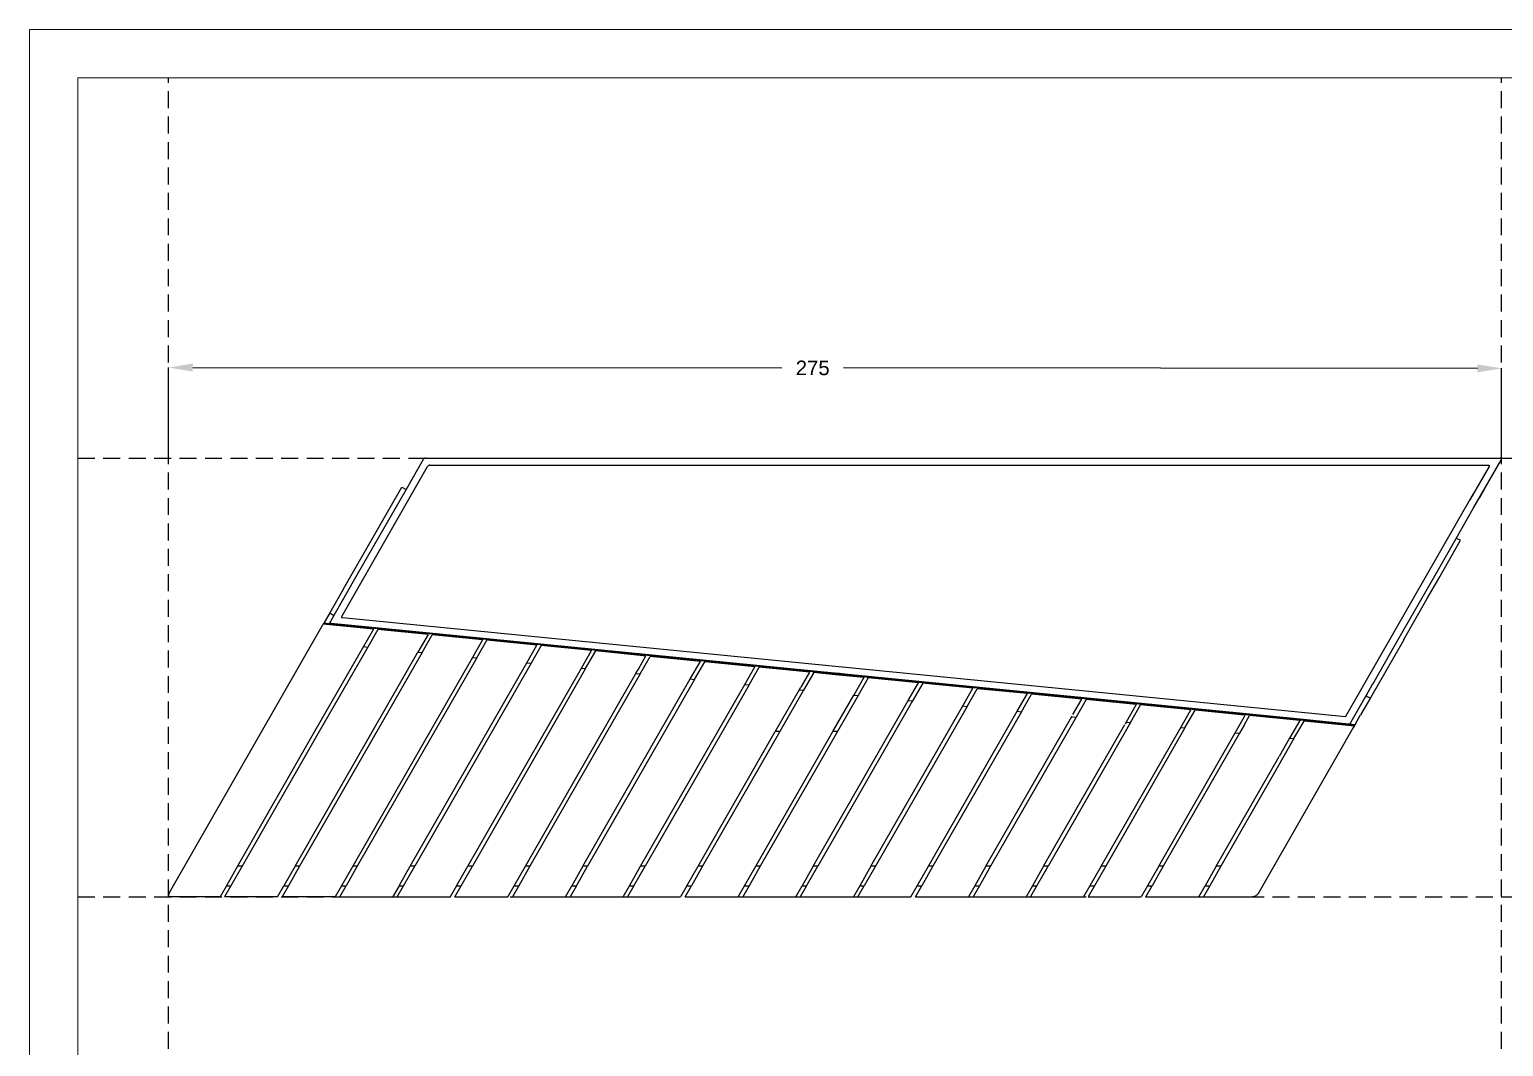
# Model space of a CAD drawing. Header units: inches. Extents: x 13 to 5953, y 14 to 4214.
# Drawn here: x 13 to 3057, y 2114 to 4214 of the extents above; entities that cross this region are included whole.
import ezdxf

# ---------------------------------------------------------------- set-up
doc = ezdxf.new("R2010")
doc.units = ezdxf.units.IN
doc.header["$MEASUREMENT"] = 0
doc.linetypes.add('KRESKOWA', pattern=[0.75, 0.5, -0.25])
for name, color, linetype in [('pomocnicza', 7, 'KRESKOWA'), ('tabelka', 7, 'Continuous'), ('wymiarowanie', 20, 'Continuous')]:
    doc.layers.add(name, color=color, linetype=linetype)
doc.styles.get("Standard").update_dxf_attribs({"font": 'arial.ttf'})
doc.dimstyles.get("Standard").update_dxf_attribs({"dimtxt": 0.18, "dimasz": 0.18, "dimexe": 0.18, "dimexo": 0.0625, "dimgap": 0.09, "dimtad": 0, "dimtih": 1, "dimtoh": 1, "dimdec": 4, "dimzin": 0, "dimdsep": 46, "dimtxsty": 'Standard', "dimcen": 0.09, "dimadec": 0, "dimazin": 0, "dimtfac": 1, "dimtdec": 4, "dimtofl": 0, "dimtmove": 0, "dimatfit": 3, "dimfxl": 1, "dimtolj": 1, "dimtzin": 0, "dimarcsym": 0})

# ---------------------------------------------------------------- blocks, each defined once
blk = doc.blocks.new('*D12')
at = {"layer": 'wymiarowanie', "color": 0, "lineweight": -2, "transparency": 16777216}
for p, q in [((299.8, 3328.4), (299.9, 3515.7)), ((349.9, 3515.4), (1566.8, 3514.7)), ((3003.2, 3513.8), (1693.8, 3514.6)), ((3053.1, 3339.9), (3053.2, 3513.9))]:
    blk.add_line(p, q, dxfattribs=at)
at = {"layer": 'wymiarowanie', "color": 0, "transparency": 16777216}
for points in [[(350, 3523.8), (349.9, 3507.1), (299.9, 3515.5)], [(3003.2, 3522.1), (3003.2, 3505.4), (3053.2, 3513.7)]]:
    blk.add_solid(points, dxfattribs=at)
at = {"layer": 'wymiarowanie', "color": 0, "lineweight": 40, "transparency": 16777216, "insert": (1630.3, 3514.6), "char_height": 30, "attachment_point": 5}
blk.add_mtext('\\A1;275', dxfattribs=at)

msp = doc.modelspace()

# ---------------------------------------------------------------- linework, layer by layer
for p, q in [((825.8, 3325.7), (790.3, 3263.7)), ((826.5, 3326.5), (825.8, 3325.7)), ((827.3, 3327.2), (826.5, 3326.5)), ((828.3, 3327.8), (827.3, 3327.2)), ((828.5, 3327.9), (828.3, 3327.8)), ((828.5, 3327.9), (829.4, 3328.2)), ((829.7, 3328.3), (829.4, 3328.2)), ((830.2, 3328.3), (829.7, 3328.3)), ((830.7, 3328.4), (830.2, 3328.3)), ((831.2, 3328.4), (830.7, 3328.4)), ((831.2, 3328.4), (865.9, 3328.4)), ((865.9, 3328.4), (2788, 3328.4)), ((2788, 3328.4), (2917, 3328.4)), ((2913.4, 3328.4), (2913.5, 3328.4)), ((2917, 3328.4), (3049.9, 3328.4)), ((2994.6, 3224.2), (3052.8, 3325.7)), ((3050.6, 3328.4), (3049.9, 3328.4)), ((3051.3, 3328.4), (3050.6, 3328.4)), ((3051.8, 3328.3), (3051.3, 3328.4)), ((3052.1, 3328.3), (3051.8, 3328.3)), ((3052.7, 3327.9), (3052.1, 3328.3)), ((3052.8, 3327.8), (3052.7, 3327.9)), ((3053, 3327.4), (3052.8, 3327.8)), ((3052.8, 3325.7), (3053.1, 3326.5)), ((3053.1, 3327.3), (3053, 3327.4)), ((3053.1, 3326.5), (3053.1, 3327.3)), ((680.2, 3041.5), (834.9, 3311.3)), ((834.9, 3311.3), (835.5, 3312.1)), ((835.5, 3312.1), (836.3, 3312.8)), ((836.3, 3312.8), (837.3, 3313.4)), ((837.3, 3313.4), (838.4, 3313.8)), ((839.4, 3313.9), (838.4, 3313.8)), ((839.4, 3313.9), (860.4, 3313.9)), ((860.4, 3313.9), (3025.7, 3313.9)), ((3027.3, 3311.3), (2995.2, 3255.4)), ((3025.7, 3313.9), (3026.6, 3313.8)), ((3026.6, 3313.8), (3027.2, 3313.4)), ((3027.2, 3313.4), (3027.6, 3312.8)), ((3027.6, 3312.1), (3027.3, 3311.3)), ((3027.6, 3312.8), (3027.6, 3312.2)), ((3027.6, 3312.2), (3027.6, 3312.1)), ((661.1, 3058.5), (781.6, 3268.7)), ((790.3, 3263.7), (689.5, 3087.9)), ((781.6, 3268.7), (790.3, 3263.7)), ((3007.9, 3247.4), (3018.4, 3265.7)), ((2730.5, 2793.9), (2995.2, 3255.4)), ((2995.2, 3255.4), (2987.6, 3242.2)), ((3006.4, 3244.7), (3007.9, 3247.4)), ((2959.2, 3162.4), (2994.6, 3224.2)), ((2912.4, 3080.8), (2959.2, 3162.4)), ((2923.4, 3079.9), (2968.6, 3158.7)), ((2968.6, 3158.7), (2959.2, 3162.4)), ((661.1, 3058.5), (703.9, 3133.1)), ((689.5, 3087.9), (641.3, 3003.8)), ((2837.1, 2949.4), (2912.4, 3080.8)), ((2899.7, 3038.5), (2923.4, 3079.9)), ((661.1, 3058.5), (632.6, 3008.8)), ((657.4, 3001.7), (680.2, 3041.5)), ((2851.1, 2953.8), (2899.7, 3038.5)), ((301.5, 2431.2), (619.5, 2985.9)), ((620.5, 2987.5), (619.5, 2985.9)), ((723.1, 2975.6), (619.5, 2985.9)), ((632.6, 3008.8), (620.5, 2987.5)), ((631.4, 2986.5), (620.5, 2987.5)), ((634.2, 2991.3), (631.4, 2986.5)), ((631.4, 2986.5), (740.5, 2975.7)), ((632.6, 3008.8), (641.3, 3003.8)), ((633.6, 2989.8), (633.8, 2990.4)), ((633.6, 2989.8), (633.6, 2989)), ((633.7, 2988.5), (633.6, 2989)), ((633.7, 2988.5), (634.1, 2988.1)), ((633.8, 2990.4), (634.2, 2991.3)), ((634.4, 2987.7), (634.1, 2988.1)), ((641.3, 3003.8), (634.2, 2991.3)), ((634.9, 2987.4), (634.4, 2987.7)), ((635.6, 2987.3), (634.9, 2987.4)), ((741.1, 2976.8), (635.6, 2987.3)), ((657.4, 3001.7), (657.1, 3000.9)), ((657.1, 3000.9), (657.1, 3000.1)), ((657.1, 3000.1), (657.4, 2999.5)), ((658, 2999), (657.4, 2999.5)), ((658.9, 2998.8), (658, 2999)), ((2730.5, 2793.9), (658.9, 2998.8)), ((722.8, 2975), (702.3, 2939.3)), ((732, 2974.7), (711.2, 2938.4)), ((722.8, 2975), (722.9, 2975.2)), ((723, 2975.4), (722.9, 2975.2)), ((723.1, 2975.6), (723, 2975.4)), ((723.1, 2975.6), (723.1, 2975.6)), ((835.7, 2964.5), (732, 2974.7)), ((835.7, 2964.5), (814.8, 2928.1)), ((823.7, 2927.2), (844.6, 2963.6)), ((948.2, 2953.4), (844.6, 2963.6)), ((948.2, 2953.4), (927.4, 2917)), ((2850.9, 2953.4), (2782.1, 2833.4)), ((561.2, 2485.7), (814.8, 2928.1)), ((823.7, 2927.2), (570.6, 2485.7)), ((702.3, 2939.3), (601.6, 2763.7)), ((711.2, 2938.4), (611, 2763.7)), ((702.3, 2939.3), (711.2, 2938.4)), ((814.8, 2928.1), (823.7, 2927.2)), ((936.3, 2916.1), (957.1, 2952.5)), ((1039.9, 2905.9), (1060.7, 2942.2)), ((1069.7, 2941.4), (1048.8, 2905)), ((1173.3, 2931.1), (1069.7, 2941.4)), ((1152.4, 2894.7), (1173.3, 2931.1)), ((1161.3, 2893.9), (1182.2, 2930.2)), ((2786.9, 2862), (2837.1, 2949.4)), ((927.4, 2917), (680.1, 2485.7)), ((936.3, 2916.1), (689.5, 2485.7)), ((799, 2485.7), (1039.9, 2905.9)), ((1048.8, 2905), (808.4, 2485.7)), ((917.9, 2485.7), (1152.4, 2894.7)), ((927.4, 2917), (936.3, 2916.1)), ((1161.3, 2893.9), (927.4, 2485.7)), ((1039.9, 2905.9), (1048.8, 2905)), ((1152.4, 2894.7), (1161.3, 2893.9)), ((1270.2, 2892.7), (1269.6, 2891.1)), ((1270.2, 2892.7), (1285.8, 2920)), ((1273.9, 2882.7), (1294.7, 2919.1)), ((1285.8, 2920), (1280.2, 2920.5)), ((1377.5, 2872.5), (1398.4, 2908.8)), ((1386.4, 2871.6), (1407.3, 2908)), ((1490, 2861.3), (1510.9, 2897.7)), ((1498.9, 2860.5), (1519.8, 2896.8)), ((1036.9, 2485.7), (1265, 2883.6)), ((1273.9, 2882.7), (1046.3, 2485.7)), ((1155.8, 2485.7), (1377.5, 2872.5)), ((1386.4, 2871.6), (1165.2, 2485.7)), ((1265, 2883.6), (1269.7, 2891.8)), ((1265, 2883.6), (1273.9, 2882.7)), ((1269.7, 2891.8), (1269.6, 2891.1)), ((1377.5, 2872.5), (1386.4, 2871.6)), ((1623.4, 2886.6), (1605.6, 2855.5)), ((1632.3, 2885.7), (1611.5, 2849.3)), ((1736, 2875.5), (1676.9, 2881.3)), ((1677.2, 2883), (1685.1, 2882.3)), ((1685.8, 2883.4), (1677.5, 2884.2)), ((1685.1, 2882.3), (1696, 2881.2)), ((1690.7, 2882.9), (1685.8, 2883.4)), ((1696.7, 2882.3), (1690.7, 2882.9)), ((1696, 2881.2), (1805.1, 2870.4)), ((1805.8, 2871.5), (1696.7, 2882.3)), ((1736, 2875.5), (1715.1, 2839.1)), ((1744.9, 2874.6), (1724, 2838.2)), ((1848.5, 2864.3), (1744.9, 2874.6)), ((1805.1, 2870.4), (1870, 2864)), ((1870.2, 2865.2), (1805.8, 2871.5)), ((1827.6, 2828), (1848.5, 2864.3)), ((1857.4, 2863.5), (1836.6, 2827.1)), ((1869.8, 2862.2), (1857.4, 2863.5)), ((1274.7, 2485.7), (1490, 2861.3)), ((1498.9, 2860.5), (1284.1, 2485.7)), ((1490, 2861.3), (1498.9, 2860.5)), ((1602.6, 2850.2), (1553, 2763.7)), ((1611.5, 2849.3), (1562.4, 2763.7)), ((1605.3, 2855), (1602.6, 2850.2)), ((1602.6, 2850.2), (1611.5, 2849.3)), ((1671.9, 2763.7), (1715.1, 2839.1)), ((1724, 2838.2), (1681.3, 2763.7)), ((1715.1, 2839.1), (1724, 2838.2)), ((1940.2, 2816.8), (1961, 2853.2)), ((1949.1, 2815.9), (1969.9, 2852.3)), ((2073.6, 2842.1), (1969.9, 2852.3)), ((2052.7, 2805.7), (2073.6, 2842.1)), ((2061.6, 2804.8), (2082.5, 2841.2)), ((2739.5, 2779.1), (2778.3, 2846.8)), ((2739.5, 2779.1), (2778.3, 2846.8)), ((2739.5, 2779.1), (2772.7, 2837.1)), ((2782.1, 2833.4), (2762, 2798.4)), ((2774, 2839.3), (2772.7, 2837.1)), ((2772.7, 2837.1), (2782.1, 2833.4)), ((2774, 2839.3), (2786.6, 2861.4)), ((2786.1, 2861.4), (2786.6, 2861.4)), ((1631.4, 2485.7), (1827.6, 2828)), ((1836.6, 2827.1), (1640.9, 2485.7)), ((1750.4, 2485.7), (1940.2, 2816.8)), ((1949.1, 2815.9), (1759.8, 2485.7)), ((1827.6, 2828), (1836.6, 2827.1)), ((1869.3, 2485.7), (2052.7, 2805.7)), ((2061.6, 2804.8), (1878.7, 2485.7)), ((1940.2, 2816.8), (1949.1, 2815.9)), ((2052.7, 2805.7), (2061.6, 2804.8)), ((2167.7, 2798.8), (2186.1, 2830.9)), ((2195, 2830.1), (2174.2, 2793.7)), ((2196.5, 2829.9), (2195, 2830.1)), ((2298.6, 2819.8), (2277.8, 2783.4)), ((2286.7, 2782.6), (2307.5, 2818.9)), ((2390.3, 2772.3), (2411.2, 2808.7)), ((2399.2, 2771.4), (2420.1, 2807.8)), ((1988.2, 2485.7), (2165.3, 2794.6)), ((2174.2, 2793.7), (1997.6, 2485.7)), ((2107.1, 2485.7), (2274.8, 2778.3)), ((2286.7, 2782.6), (2116.5, 2485.7)), ((2165.3, 2794.6), (2165.8, 2795.5)), ((2165.3, 2794.6), (2165.6, 2794.5)), ((2166.7, 2794.4), (2174.2, 2793.7)), ((2226, 2485.7), (2390.3, 2772.3)), ((2399.2, 2771.4), (2235.4, 2485.7)), ((2277.8, 2783.4), (2275.9, 2780.1)), ((2277.8, 2783.4), (2286.7, 2782.6)), ((2390.3, 2772.3), (2399.2, 2771.4)), ((2502.9, 2761.2), (2522.3, 2795.1)), ((2521.5, 2777.3), (2511.8, 2760.3)), ((2521.5, 2777.3), (2532.6, 2796.7)), ((2522.3, 2795.1), (2523.7, 2797.6)), ((2523.7, 2797.6), (2522.4, 2797.7)), ((2746.1, 2770.5), (2551.5, 2431.2)), ((2636.2, 2786.4), (2615.4, 2750.1)), ((2624.3, 2749.2), (2645.2, 2785.5)), ((2629.7, 2788.8), (2742.4, 2777.7)), ((2750.4, 2778), (2630.4, 2790)), ((2743.3, 2775.8), (2645.2, 2785.5)), ((2749.7, 2777), (2742.4, 2777.7)), ((2742.4, 2777.7), (2743.3, 2775.8)), ((2748.8, 2775.3), (2743.3, 2775.8)), ((2752.2, 2781.2), (2746.1, 2770.5)), ((2748.8, 2775.3), (2746.1, 2770.5)), ((2747.8, 2773.5), (2762, 2798.4)), ((2748.8, 2775.3), (2749.7, 2777)), ((601.6, 2763.7), (442.3, 2485.7)), ((611, 2763.7), (451.7, 2485.7)), ((1393.6, 2485.7), (1553, 2763.7)), ((1562.4, 2763.7), (1403, 2485.7)), ((1512.5, 2485.7), (1671.9, 2763.7)), ((1681.3, 2763.7), (1521.9, 2485.7)), ((1562.4, 2763.7), (1553, 2763.7)), ((1681.3, 2763.7), (1671.9, 2763.7)), ((2344.9, 2485.7), (2502.9, 2761.2)), ((2511.8, 2760.3), (2354.3, 2485.7)), ((2502.9, 2761.2), (2511.8, 2760.3)), ((2624.3, 2749.2), (2587, 2684.2)), ((2615.4, 2750.1), (2593.6, 2712)), ((2615.4, 2750.1), (2624.3, 2749.2)), ((2463.9, 2485.7), (2593.6, 2712)), ((2587, 2684.2), (2473.3, 2485.7)), ((442.3, 2485.7), (419.3, 2445.6)), ((451.7, 2485.7), (428.7, 2445.6)), ((451.7, 2485.7), (442.3, 2485.7)), ((561.2, 2485.7), (538.2, 2445.6)), ((570.6, 2485.7), (547.6, 2445.6)), ((570.6, 2485.7), (561.2, 2485.7)), ((680.1, 2485.7), (657.1, 2445.6)), ((689.5, 2485.7), (666.5, 2445.6)), ((689.5, 2485.7), (680.1, 2485.7)), ((776, 2445.6), (799, 2485.7)), ((785.4, 2445.6), (808.4, 2485.7)), ((808.4, 2485.7), (799, 2485.7)), ((894.9, 2445.6), (917.9, 2485.7)), ((904.3, 2445.6), (927.4, 2485.7)), ((927.4, 2485.7), (917.9, 2485.7)), ((1013.8, 2445.6), (1036.9, 2485.7)), ((1046.3, 2485.7), (1023.3, 2445.6)), ((1046.3, 2485.7), (1036.9, 2485.7)), ((1155.8, 2485.7), (1132.8, 2445.6)), ((1142.2, 2445.6), (1165.2, 2485.7)), ((1165.2, 2485.7), (1155.8, 2485.7)), ((1251.7, 2445.6), (1274.7, 2485.7)), ((1261.1, 2445.6), (1284.1, 2485.7)), ((1284.1, 2485.7), (1274.7, 2485.7)), ((1370.6, 2445.6), (1393.6, 2485.7)), ((1403, 2485.7), (1380, 2445.6)), ((1403, 2485.7), (1393.6, 2485.7)), ((1489.5, 2445.6), (1512.5, 2485.7)), ((1521.9, 2485.7), (1498.9, 2445.6)), ((1521.9, 2485.7), (1512.5, 2485.7)), ((1631.4, 2485.7), (1608.4, 2445.6)), ((1617.8, 2445.6), (1640.9, 2485.7)), ((1640.9, 2485.7), (1631.4, 2485.7)), ((1750.4, 2485.7), (1727.3, 2445.6)), ((1759.8, 2485.7), (1736.8, 2445.6)), ((1759.8, 2485.7), (1750.4, 2485.7)), ((1846.3, 2445.6), (1869.3, 2485.7)), ((1878.7, 2485.7), (1855.7, 2445.6)), ((1878.7, 2485.7), (1869.3, 2485.7)), ((1988.2, 2485.7), (1965.2, 2445.6)), ((1997.6, 2485.7), (1974.6, 2445.6)), ((1997.6, 2485.7), (1988.2, 2485.7)), ((2107.1, 2485.7), (2084.1, 2445.6)), ((2093.5, 2445.6), (2116.5, 2485.7)), ((2116.5, 2485.7), (2107.1, 2485.7)), ((2226, 2485.7), (2203, 2445.6)), ((2235.4, 2485.7), (2212.4, 2445.6)), ((2235.4, 2485.7), (2226, 2485.7)), ((2344.9, 2485.7), (2321.9, 2445.6)), ((2354.3, 2485.7), (2331.3, 2445.6)), ((2354.3, 2485.7), (2344.9, 2485.7)), ((2463.9, 2485.7), (2440.8, 2445.6)), ((2473.3, 2485.7), (2450.3, 2445.6)), ((2473.3, 2485.7), (2463.9, 2485.7)), ((419.3, 2445.6), (406.1, 2422.6)), ((428.7, 2445.6), (415.5, 2422.6)), ((419.3, 2445.6), (428.7, 2445.6)), ((525, 2422.6), (538.2, 2445.6)), ((547.6, 2445.6), (534.5, 2422.7)), ((538.2, 2445.6), (547.6, 2445.6)), ((657.1, 2445.6), (644, 2422.7)), ((653.4, 2422.6), (666.5, 2445.6)), ((657.1, 2445.6), (666.5, 2445.6)), ((776, 2445.6), (764.2, 2425)), ((772.3, 2422.6), (785.4, 2445.6)), ((776, 2445.6), (785.4, 2445.6)), ((894.9, 2445.6), (881.8, 2422.6)), ((891.2, 2422.6), (904.3, 2445.6)), ((894.9, 2445.6), (904.3, 2445.6)), ((1000.7, 2422.6), (1013.8, 2445.6)), ((1023.3, 2445.6), (1010.1, 2422.6)), ((1013.8, 2445.6), (1023.3, 2445.6)), ((1119.6, 2422.6), (1132.8, 2445.6)), ((1142.2, 2445.6), (1129, 2422.6)), ((1132.8, 2445.6), (1142.2, 2445.6)), ((1238.5, 2422.6), (1251.7, 2445.6)), ((1261.1, 2445.6), (1247.9, 2422.6)), ((1251.7, 2445.6), (1261.1, 2445.6)), ((1370.6, 2445.6), (1357.4, 2422.6)), ((1366.9, 2422.6), (1380, 2445.6)), ((1370.6, 2445.6), (1380, 2445.6)), ((1476.4, 2422.6), (1489.5, 2445.6)), ((1498.9, 2445.6), (1485.8, 2422.6)), ((1489.5, 2445.6), (1498.9, 2445.6)), ((1595.3, 2422.6), (1608.4, 2445.6)), ((1617.8, 2445.6), (1604.7, 2422.6)), ((1608.4, 2445.6), (1617.8, 2445.6)), ((1727.3, 2445.6), (1714.2, 2422.6)), ((1723.6, 2422.6), (1736.8, 2445.6)), ((1727.3, 2445.6), (1736.8, 2445.6)), ((1833.1, 2422.6), (1846.3, 2445.6)), ((1842.5, 2422.6), (1855.7, 2445.6)), ((1846.3, 2445.6), (1855.7, 2445.6)), ((1965.2, 2445.6), (1952, 2422.6)), ((1974.6, 2445.6), (1961.4, 2422.6)), ((1965.2, 2445.6), (1974.6, 2445.6)), ((2084.1, 2445.6), (2070.9, 2422.6)), ((2080.4, 2422.6), (2093.5, 2445.6)), ((2084.1, 2445.6), (2093.5, 2445.6)), ((2203, 2445.6), (2189.9, 2422.6)), ((2212.4, 2445.6), (2199.3, 2422.6)), ((2203, 2445.6), (2212.4, 2445.6)), ((2321.9, 2445.6), (2308.8, 2422.6)), ((2318.2, 2422.6), (2331.3, 2445.6)), ((2321.9, 2445.6), (2331.3, 2445.6)), ((2427.7, 2422.6), (2440.8, 2445.6)), ((2450.3, 2445.6), (2437.1, 2422.6)), ((2440.8, 2445.6), (2450.3, 2445.6)), ((299.9, 2427), (299.8, 2425.9)), ((299.8, 2425.9), (300, 2424.9)), ((300.2, 2428.3), (299.9, 2427)), ((300, 2424.9), (300.5, 2424.1)), ((300.7, 2429.7), (300.2, 2428.3)), ((300.5, 2424.1), (301.1, 2423.4)), ((301.5, 2431.2), (300.7, 2429.7)), ((301.1, 2423.4), (302, 2423)), ((302, 2423), (303.2, 2422.7)), ((525, 2422.6), (415.5, 2422.6)), ((644, 2422.7), (534.5, 2422.7)), ((653.4, 2422.6), (762.9, 2422.6)), ((762.9, 2422.7), (763.1, 2423)), ((762.9, 2422.6), (762.9, 2422.7)), ((762.9, 2422.7), (762.9, 2422.7)), ((763.1, 2423), (763.3, 2423.4)), ((763.1, 2423), (763.1, 2423)), ((763.3, 2423.4), (763.4, 2423.5)), ((763.4, 2423.5), (763.7, 2424.1)), ((763.7, 2424.1), (763.8, 2424.2)), ((763.8, 2424.2), (764.2, 2424.9)), ((764.2, 2424.9), (764.2, 2425)), ((772.3, 2422.6), (881.8, 2422.6)), ((891.2, 2422.6), (1000.7, 2422.6)), ((1010.1, 2422.6), (1119.6, 2422.6)), ((1129, 2422.6), (1238.5, 2422.6)), ((1247.9, 2422.6), (1357.4, 2422.6)), ((1366.9, 2422.6), (1476.4, 2422.6)), ((1485.8, 2422.6), (1595.3, 2422.6)), ((1604.7, 2422.6), (1714.2, 2422.6)), ((1723.6, 2422.6), (1833.1, 2422.6)), ((1842.5, 2422.6), (1952, 2422.6)), ((1961.4, 2422.6), (2070.9, 2422.6)), ((2080.4, 2422.6), (2189.9, 2422.6)), ((2199.3, 2422.6), (2308.8, 2422.6)), ((2318.2, 2422.6), (2427.7, 2422.6)), ((2437.1, 2422.6), (2538.7, 2422.6)), ((2540.1, 2422.7), (2538.7, 2422.6)), ((2541.6, 2423), (2540.1, 2422.7)), ((2543, 2423.4), (2541.6, 2423)), ((2544.4, 2424.1), (2543, 2423.4)), ((2545.8, 2424.9), (2544.4, 2424.1)), ((2547.1, 2425.9), (2545.8, 2424.9)), ((2548.3, 2427), (2547.1, 2425.9)), ((2549.5, 2428.3), (2548.3, 2427)), ((2550.6, 2429.7), (2549.5, 2428.3)), ((2551.5, 2431.2), (2550.6, 2429.7))]:
    msp.add_line(p, q)
for points in [[(740.5, 2975.7), (2629.7, 2788.8)], [(2630.4, 2790), (741.1, 2976.8)], [(1060.7, 2942.2), (957.1, 2952.5)], [(1280.2, 2920.5), (1182.2, 2930.2)], [(1398.4, 2908.8), (1294.7, 2919.1)], [(1510.9, 2897.7), (1407.3, 2908)], [(1623.4, 2886.6), (1519.8, 2896.8)], [(1676.9, 2881.3), (1632.3, 2885.7)], [(1961, 2853.2), (1869.8, 2862.2)], [(2186.1, 2830.9), (2082.5, 2841.2)], [(2298.6, 2819.8), (2195, 2830.1)], [(2411.2, 2808.7), (2307.5, 2818.9)], [(2522.4, 2797.7), (2420.1, 2807.8)], [(2636.2, 2786.4), (2532.6, 2796.7)], [(406.1, 2422.6), (303.2, 2422.7)]]:
    msp.add_lwpolyline(points)
at = {"layer": 'pomocnicza', "ltscale": 70}
for points in [[(299.8, 113.5), (299.8, 4113.5)], [(3053.1, 113.5), (3053.1, 4113.5)], [(112.6, 3328.4), (5852.6, 3328.4)], [(112.6, 2422.6), (5852.6, 2422.6)]]:
    msp.add_lwpolyline(points, dxfattribs=at)
at = {"layer": 'tabelka', "lineweight": 5}
for points in [[(12.6, 4213.5), (5952.6, 4213.5), (5952.6, 13.5), (12.6, 13.5)], [(112.6, 4113.5), (5852.6, 4113.5), (5852.6, 113.5), (112.6, 113.5)]]:
    msp.add_lwpolyline(points, close=True, dxfattribs=at)

# ---------------------------------------------------------------- dimensions: what is measured, and where the dimension line sits
at = {"layer": 'wymiarowanie', "color": 0, "lineweight": 40}
dim = msp.add_linear_dim(base=(3053.2, 3513.7), p1=(299.8, 3328.4), p2=(3053.1, 3339.8), angle=179.9641, text='275', dimstyle='Standard', override={"dimtxt": 30, "dimasz": 50, "dimgap": 30, "dimdec": 0}, dxfattribs=at)
dim.commit()
dim.dimension.update_dxf_attribs({"geometry": '*D12', "text_midpoint": (1630.3, 3514.6), "dimtype": 160})

doc.saveas('drawing.dxf')
